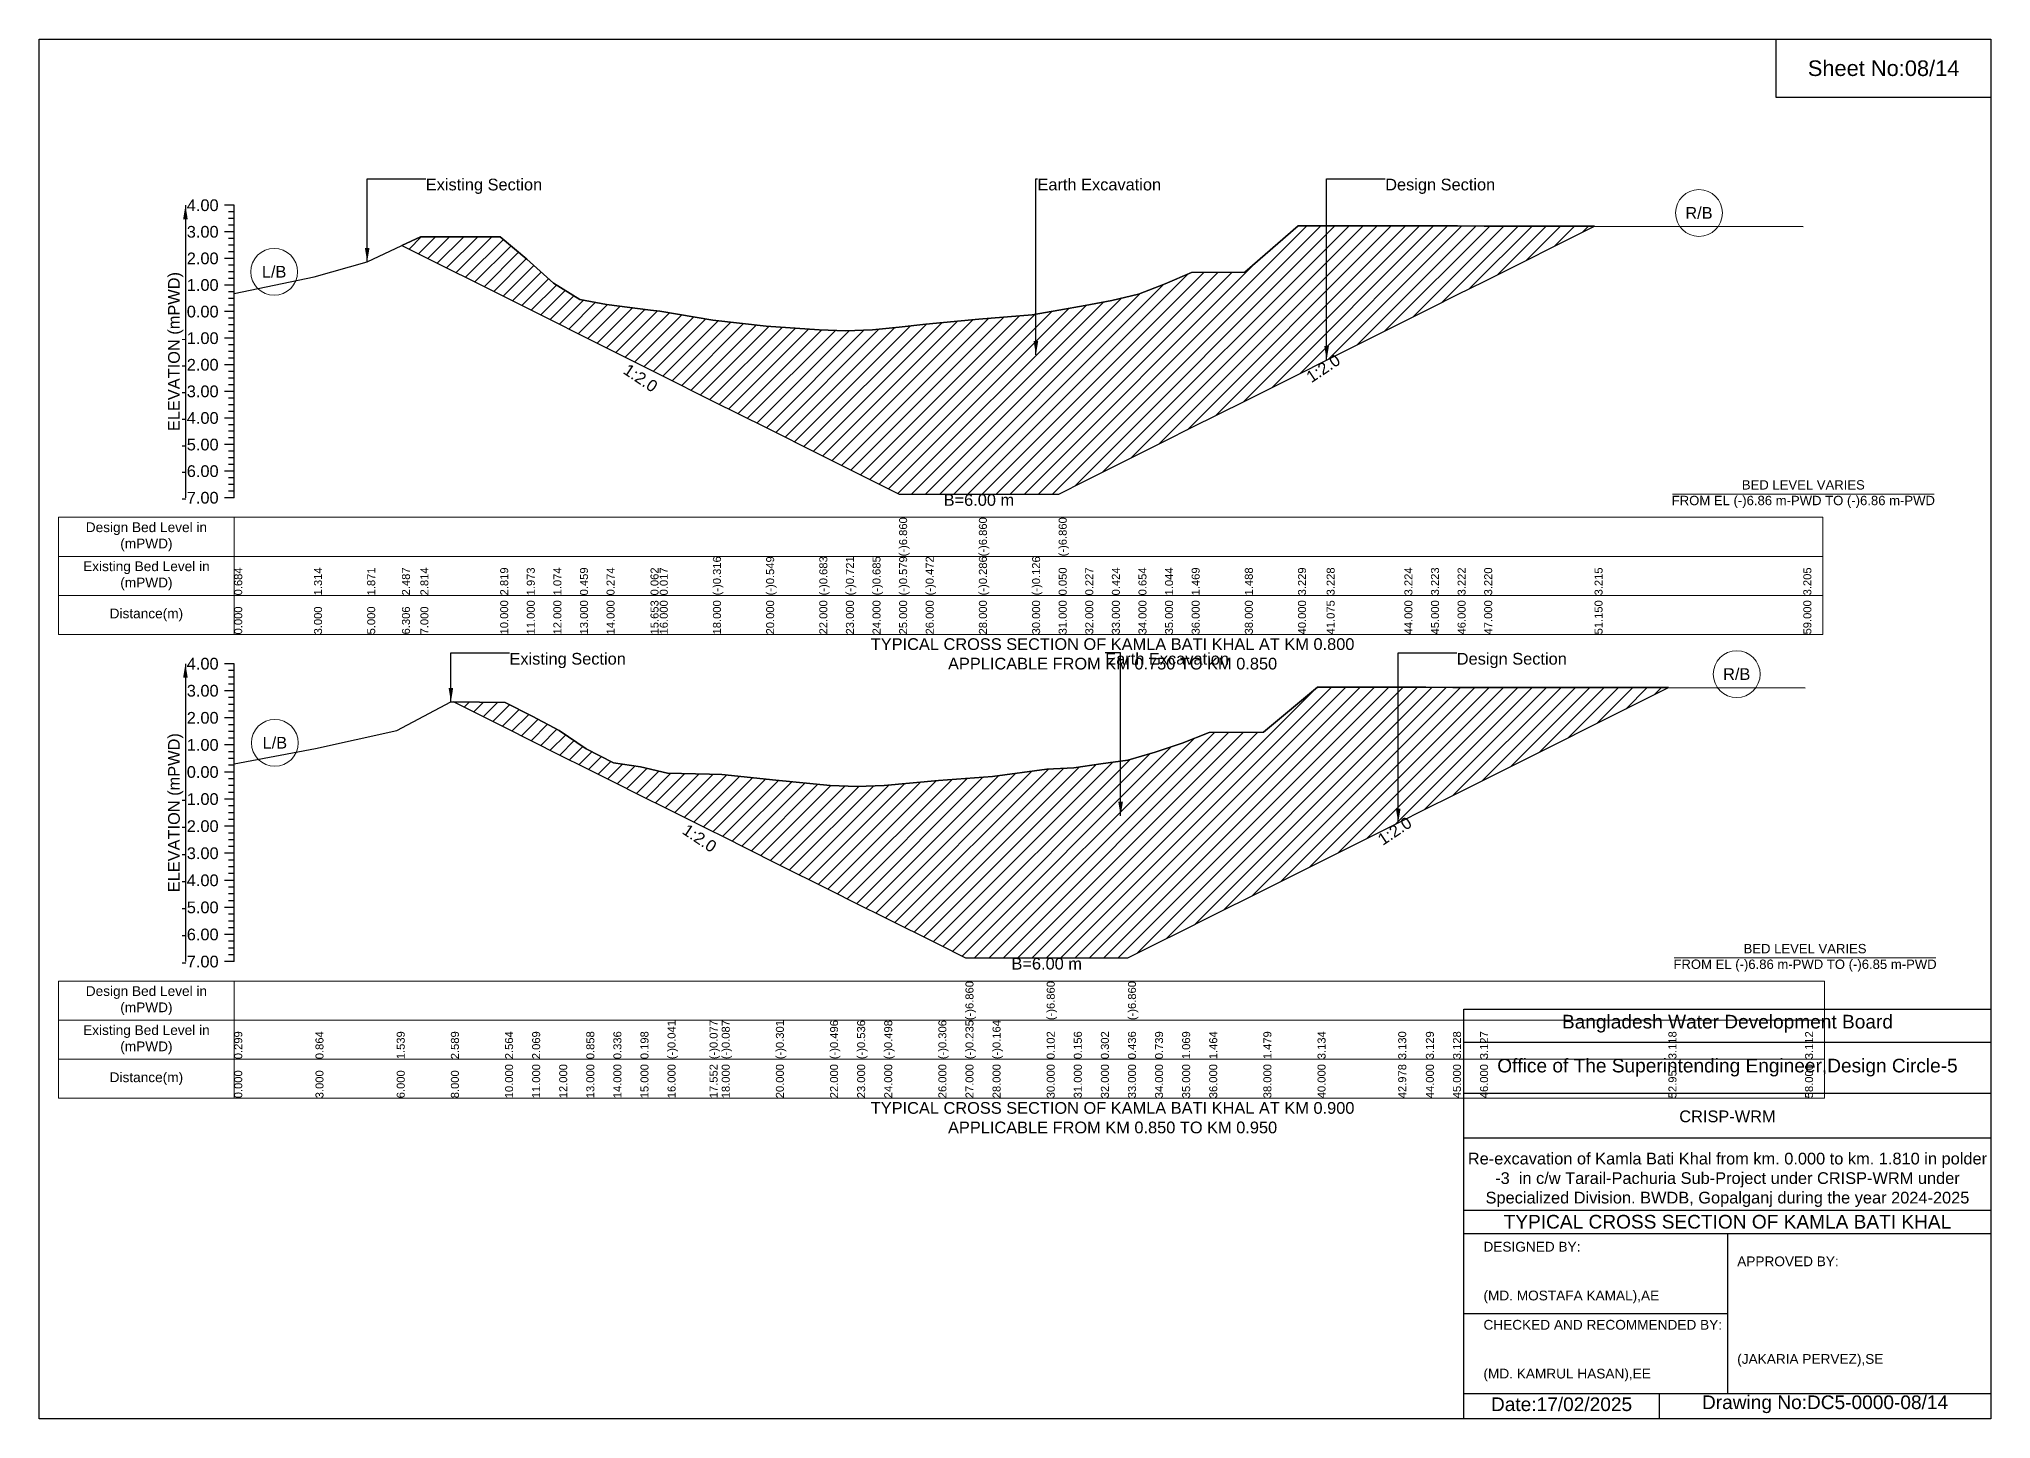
# Model space of a CAD drawing. Header units: inches. Extents: x 91000 to 238000, y -5656 to 51.
# Drawn here: x 170000 to 178000, y -5656 to 0 of the extents above; entities that cross this region are included whole.
import ezdxf

# ---------------------------------------------------------------- set-up
doc = ezdxf.new("R2010")
doc.units = ezdxf.units.IN
doc.header["$LTSCALE"] = 7
doc.header["$MEASUREMENT"] = 0
for name, color, linetype, lineweight in [('Cross section Data Border', 7, 'Continuous', 9), ('Cross Section Labels', 7, 'Continuous', 9), ('Existing_Bed_Level for Xsection', 7, 'Continuous', 25)]:
    doc.layers.add(name, color=color, linetype=linetype, lineweight=lineweight)
doc.styles.get("Standard").update_dxf_attribs({"font": 'arial.ttf'})
doc.dimstyles.get("Standard").update_dxf_attribs({"dimtxt": 0.18, "dimasz": 0.18, "dimexe": 0.18, "dimexo": 0.0625, "dimgap": 0.09, "dimtad": 0, "dimtih": 1, "dimtoh": 1, "dimdec": 4, "dimzin": 0, "dimdsep": 46, "dimtxsty": 'Standard', "dimcen": 0.09, "dimadec": 0, "dimazin": 0, "dimtfac": 1, "dimtdec": 4, "dimtofl": 0, "dimtmove": 0, "dimatfit": 3, "dimfxl": 1, "dimtolj": 1, "dimtzin": 0, "dimarcsym": 0})

msp = doc.modelspace()

# ---------------------------------------------------------------- hatches: boundary and pattern name
at = {"layer": 'Existing_Bed_Level for Xsection'}
h = msp.add_hatch(dxfattribs=at)
h.set_pattern_fill('ANSI31', color=256, scale=327, style=0)
h.paths.add_polyline_path([(171487.4, -846.3), (171563, -884.2), (171890, -1047.7), (171999, -1102.2), (172108, -1156.7), (172217, -1211.2), (172326, -1265.7), (172506.2, -1355.7), (172544, -1374.7), (172762, -1483.7), (172980, -1592.7), (173198, -1701.7), (173307, -1756.2), (173416, -1810.7), (173525, -1865.2), (173634, -1865.2), (173852, -1865.2), (174070, -1865.2), (174179, -1865.2), (174288, -1810.7), (174397, -1756.2), (174506, -1701.7), (174615, -1647.2), (174724, -1592.7), (174942, -1483.7), (175160, -1374.7), (175277.2, -1316.1), (175596, -1156.7), (175705, -1102.2), (175814, -1047.7), (175923, -993.2), (176375.4, -767), (175923, -766.4), (175814, -766.3), (175705, -766.1), (175596, -766), (175277.2, -765.6), (175160, -765.5), (174942, -955.2), (174724, -957.3), (174615, -1003.6), (174506, -1046.1), (174397, -1071.2), (174288, -1092.7), (174179, -1111.9), (174070, -1131.1), (173852, -1148.6), (173634, -1168.9), (173525, -1180.5), (173416, -1192.1), (173307, -1196), (173198, -1191.9), (172980, -1177.3), (172762, -1151.9), (172544, -1115.6), (172506.2, -1110.7), (172326, -1087.5), (172217, -1067.4), (172108, -1000.3), (171999, -902.4), (171890, -810.1), (171563, -810.7)])
h = msp.add_hatch(dxfattribs=at)
h.set_pattern_fill('ANSI31', color=256, scale=333, style=0)
h.paths.add_polyline_path([(171699.6, -2717.3), (171910, -2822.5), (172021, -2878), (172132, -2933.5), (172243, -2989), (172354, -3044.5), (172465, -3100), (172576, -3155.5), (172748.3, -3241.6), (172798, -3266.5), (173020, -3377.5), (173242, -3488.5), (173353, -3544), (173464, -3599.5), (173686, -3710.5), (173797, -3766), (173908, -3766), (174130, -3766), (174241, -3766), (174352, -3766), (174463, -3766), (174574, -3710.5), (174685, -3655), (174796, -3599.5), (175018, -3488.5), (175240, -3377.5), (175570.6, -3212.2), (175684, -3155.5), (175795, -3100), (175906, -3044.5), (176678.2, -2658.4), (175906, -2657.5), (175795, -2657.3), (175684, -2657.2), (175570.6, -2657), (175240, -2656.7), (175018, -2840.3), (174796, -2842), (174685, -2885.8), (174574, -2922.5), (174463, -2956.1), (174352, -2971), (174241, -2987.2), (174130, -2993.2), (173908, -3022.7), (173797, -3030.6), (173686, -3038.5), (173464, -3059.8), (173353, -3064), (173242, -3059.6), (173020, -3037.9), (172798, -3014.2), (172748.3, -3013), (172576, -3009.1), (172465, -2982.5), (172354, -2967.2), (172243, -2909.3), (172132, -2833.7), (172021, -2774.8), (171910, -2719.9)])

# ---------------------------------------------------------------- linework, layer by layer
for points in [[(170000, 0), (178000, 0), (178000, -5656), (170000, -5656)], [(177120, 0), (178000, 0), (178000, -240), (177120, -240)]]:
    msp.add_lwpolyline(points, close=True)
for points in [[(175840, -5656), (175840, -3976), (178000, -3976)], [(175840, -4112), (178000, -4112)], [(175840, -4320), (178000, -4320)], [(175840, -4504), (178000, -4504)], [(175840, -4800), (178000, -4800)], [(175840, -4896), (178000, -4896)], [(176920, -4896), (176920, -5552)], [(175840, -5224), (176920, -5224)], [(175840, -5552), (178000, -5552)], [(176640, -5552), (176640, -5656)]]:
    msp.add_lwpolyline(points)
at = {"layer": 'Cross section Data Border'}
for points in [[(170080, -1960.4), (177311, -1960.4), (177311, -2440.4), (170080, -2440.4)], [(170080, -3861.5), (177318, -3861.5), (177318, -4341.5), (170080, -4341.5)]]:
    msp.add_lwpolyline(points, close=True, dxfattribs=at)
for points in [[(170800, -1960.4), (170800, -2440.4)], [(170080, -2120.4), (177311, -2120.4)], [(170080, -2280.4), (177311, -2280.4)], [(170800, -3861.5), (170800, -4341.5)], [(170080, -4021.5), (177318, -4021.5)], [(170080, -4181.5), (177318, -4181.5)]]:
    msp.add_lwpolyline(points, dxfattribs=at)
at = {"layer": 'Cross Section Labels'}
for points in [[(176695.2, -1865.2), (177766.8, -1865.2)], [(176702.2, -3766), (177773.8, -3766)]]:
    msp.add_lwpolyline(points, dxfattribs=at)
for centre in [(176803.2, -713), (170963.5, -954), (176958.1, -2603.2), (170966.5, -2884.5)]:
    msp.add_circle(centre, 96, dxfattribs=at)
at = {"layer": 'Existing_Bed_Level for Xsection'}
for points in [[(170800, -681.4), (170760, -681.4)], [(170800, -708.7), (170776, -708.7)], [(170800, -1880.4), (170800, -1771.4), (170800, -1662.4), (170800, -1553.4), (170800, -1444.4), (170800, -1335.4), (170800, -1226.4), (170800, -1117.4), (170800, -1008.4), (170800, -899.4), (170800, -790.4), (170800, -681.4)], [(170800, -790.4), (170760, -790.4)], [(170800, -735.9), (170776, -735.9)], [(170800, -763.2), (170776, -763.2)], [(170800, -1042.9), (171127, -974.2), (171345, -913.5), (171487.4, -846.3), (171563, -810.7), (171890, -810.1), (171999, -902.4), (172108, -1000.3), (172217, -1067.4), (172326, -1087.5), (172506.2, -1110.7), (172544, -1115.6), (172762, -1151.9), (172980, -1177.3), (173198, -1191.9), (173307, -1196), (173416, -1192.1), (173525, -1180.5), (173525, -1180.5), (173634, -1168.9), (173852, -1148.6), (173852, -1148.6), (174070, -1131.1), (174179, -1111.9), (174179, -1111.9), (174288, -1092.7), (174397, -1071.2), (174506, -1046.1), (174615, -1003.6), (174724, -957.3), (174942, -955.2), (175160, -765.5), (175277.2, -765.6), (175596, -766), (175705, -766.1), (175814, -766.3), (175923, -766.4), (176375.4, -767), (177231, -768)], [(170800, -817.7), (170776, -817.7)], [(170800, -844.9), (170776, -844.9)], [(170800, -872.2), (170776, -872.2)], [(170800, -899.4), (170760, -899.4)], [(170800, -926.7), (170776, -926.7)], [(170800, -953.9), (170776, -953.9)], [(170800, -1008.4), (170760, -1008.4)], [(170800, -981.2), (170776, -981.2)], [(170800, -1035.7), (170776, -1035.7)], [(170800, -1117.4), (170760, -1117.4)], [(170800, -1062.9), (170776, -1062.9)], [(170800, -1090.2), (170776, -1090.2)], [(170800, -1144.7), (170776, -1144.7)], [(170800, -1171.9), (170776, -1171.9)], [(170800, -1199.2), (170776, -1199.2)], [(170800, -1226.4), (170760, -1226.4)], [(170800, -1253.7), (170776, -1253.7)], [(170800, -1335.4), (170760, -1335.4)], [(170800, -1280.9), (170776, -1280.9)], [(170800, -1308.2), (170776, -1308.2)], [(170800, -1362.7), (170776, -1362.7)], [(170800, -1389.9), (170776, -1389.9)], [(170800, -1417.2), (170776, -1417.2)], [(170800, -1444.4), (170760, -1444.4)], [(170800, -1471.7), (170776, -1471.7)], [(170800, -1498.9), (170776, -1498.9)], [(170800, -1553.4), (170760, -1553.4)], [(170800, -1526.2), (170776, -1526.2)], [(170800, -1580.7), (170776, -1580.7)], [(170800, -1662.4), (170760, -1662.4)], [(170800, -1607.9), (170776, -1607.9)], [(170800, -1635.2), (170776, -1635.2)], [(170800, -1689.7), (170776, -1689.7)], [(170800, -1716.9), (170776, -1716.9)], [(170800, -1744.2), (170776, -1744.2)], [(170800, -1771.4), (170760, -1771.4)], [(170800, -1798.7), (170776, -1798.7)], [(170800, -1825.9), (170776, -1825.9)], [(170800, -1880.4), (170760, -1880.4)], [(170800, -1853.2), (170776, -1853.2)], [(170800, -2560.5), (170760, -2560.5)], [(170800, -2588.3), (170776, -2588.3)], [(170800, -2616), (170776, -2616)], [(170800, -3781.5), (170800, -3670.5), (170800, -3559.5), (170800, -3448.5), (170800, -3337.5), (170800, -3226.5), (170800, -3115.5), (170800, -3004.5), (170800, -2893.5), (170800, -2782.5), (170800, -2671.5), (170800, -2560.5)], [(170800, -2671.5), (170760, -2671.5)], [(170800, -2643.8), (170776, -2643.8)], [(170800, -2699.3), (170776, -2699.3)], [(170800, -2971.3), (171133, -2908.6), (171466, -2833.7), (171688, -2717.1), (171699.6, -2717.3), (171910, -2719.9), (172021, -2774.8), (172132, -2833.7), (172243, -2909.3), (172354, -2967.2), (172465, -2982.5), (172576, -3009.1), (172748.3, -3013), (172798, -3014.2), (173020, -3037.9), (173242, -3059.6), (173353, -3064), (173464, -3059.8), (173686, -3038.5), (173797, -3030.6), (173797, -3030.6), (173908, -3022.7), (174130, -2993.2), (174130, -2993.2), (174241, -2987.2), (174352, -2971), (174463, -2956.1), (174463, -2956.1), (174574, -2922.5), (174685, -2885.8), (174796, -2842), (175018, -2840.3), (175240, -2656.7), (175570.6, -2657), (175684, -2657.2), (175795, -2657.3), (175906, -2657.5), (176678.2, -2658.4), (177238, -2659)], [(170800, -2782.5), (170760, -2782.5)], [(170800, -2727), (170776, -2727)], [(170800, -2754.8), (170776, -2754.8)], [(170800, -2810.3), (170776, -2810.3)], [(170800, -2838), (170776, -2838)], [(170800, -2865.8), (170776, -2865.8)], [(170800, -2893.5), (170760, -2893.5)], [(170800, -2921.3), (170776, -2921.3)], [(170800, -2949), (170776, -2949)], [(170800, -3004.5), (170760, -3004.5)], [(170800, -2976.8), (170776, -2976.8)], [(170800, -3032.3), (170776, -3032.3)], [(170800, -3115.5), (170760, -3115.5)], [(170800, -3060), (170776, -3060)], [(170800, -3087.8), (170776, -3087.8)], [(170800, -3143.3), (170776, -3143.3)], [(170800, -3171), (170776, -3171)], [(170800, -3198.8), (170776, -3198.8)], [(170800, -3226.5), (170760, -3226.5)], [(170800, -3254.3), (170776, -3254.3)], [(170800, -3337.5), (170760, -3337.5)], [(170800, -3282), (170776, -3282)], [(170800, -3309.8), (170776, -3309.8)], [(170800, -3365.3), (170776, -3365.3)], [(170800, -3393), (170776, -3393)], [(170800, -3420.8), (170776, -3420.8)], [(170800, -3448.5), (170760, -3448.5)], [(170800, -3476.3), (170776, -3476.3)], [(170800, -3504), (170776, -3504)], [(170800, -3559.5), (170760, -3559.5)], [(170800, -3531.8), (170776, -3531.8)], [(170800, -3587.3), (170776, -3587.3)], [(170800, -3670.5), (170760, -3670.5)], [(170800, -3615), (170776, -3615)], [(170800, -3642.8), (170776, -3642.8)], [(170800, -3698.3), (170776, -3698.3)], [(170800, -3726), (170776, -3726)], [(170800, -3753.8), (170776, -3753.8)], [(170800, -3781.5), (170760, -3781.5)]]:
    msp.add_lwpolyline(points, dxfattribs=at)
for points in [[(171487.4, -846.3), (171487.4, -846.3), (171563, -884.2), (171890, -1047.7), (171999, -1102.2), (172108, -1156.7), (172217, -1211.2), (172326, -1265.7), (172506.2, -1355.7), (172544, -1374.7), (172762, -1483.7), (172980, -1592.7), (173198, -1701.7), (173307, -1756.2), (173416, -1810.7), (173525, -1865.2), (173525, -1865.2), (173634, -1865.2), (173852, -1865.2), (173852, -1865.2), (174070, -1865.2), (174179, -1865.2), (174179, -1865.2), (174288, -1810.7), (174397, -1756.2), (174506, -1701.7), (174615, -1647.2), (174724, -1592.7), (174942, -1483.7), (175160, -1374.7), (175277.2, -1316.1), (175596, -1156.7), (175705, -1102.2), (175814, -1047.7), (175923, -993.2), (176375.4, -767), (176375.4, -767), (176375.4, -767), (175923, -766.4), (175814, -766.3), (175705, -766.1), (175596, -766), (175277.2, -765.6), (175160, -765.5), (174942, -955.2), (174724, -957.3), (174615, -1003.6), (174506, -1046.1), (174397, -1071.2), (174288, -1092.7), (174179, -1111.9), (174179, -1111.9), (174070, -1131.1), (173852, -1148.6), (173852, -1148.6), (173634, -1168.9), (173525, -1180.5), (173525, -1180.5), (173416, -1192.1), (173307, -1196), (173198, -1191.9), (172980, -1177.3), (172762, -1151.9), (172544, -1115.6), (172506.2, -1110.7), (172326, -1087.5), (172217, -1067.4), (172108, -1000.3), (171999, -902.4), (171890, -810.1), (171563, -810.7), (171487.4, -846.3)], [(171699.6, -2717.3), (171699.6, -2717.3), (171910, -2822.5), (172021, -2878), (172132, -2933.5), (172243, -2989), (172354, -3044.5), (172465, -3100), (172576, -3155.5), (172748.3, -3241.6), (172798, -3266.5), (173020, -3377.5), (173242, -3488.5), (173353, -3544), (173464, -3599.5), (173686, -3710.5), (173797, -3766), (173797, -3766), (173908, -3766), (174130, -3766), (174130, -3766), (174241, -3766), (174352, -3766), (174463, -3766), (174463, -3766), (174574, -3710.5), (174685, -3655), (174796, -3599.5), (175018, -3488.5), (175240, -3377.5), (175570.6, -3212.2), (175684, -3155.5), (175795, -3100), (175906, -3044.5), (176678.2, -2658.4), (176678.2, -2658.4), (176678.2, -2658.4), (175906, -2657.5), (175795, -2657.3), (175684, -2657.2), (175570.6, -2657), (175240, -2656.7), (175018, -2840.3), (174796, -2842), (174685, -2885.8), (174574, -2922.5), (174463, -2956.1), (174463, -2956.1), (174352, -2971), (174241, -2987.2), (174130, -2993.2), (174130, -2993.2), (173908, -3022.7), (173797, -3030.6), (173797, -3030.6), (173686, -3038.5), (173464, -3059.8), (173353, -3064), (173242, -3059.6), (173020, -3037.9), (172798, -3014.2), (172748.3, -3013), (172576, -3009.1), (172465, -2982.5), (172354, -2967.2), (172243, -2909.3), (172132, -2833.7), (172021, -2774.8), (171910, -2719.9), (171699.6, -2717.3)]]:
    msp.add_lwpolyline(points, close=True, dxfattribs=at)

# ---------------------------------------------------------------- texts
at = {"attachment_point": 5}
for s, insert, char_height in [('Sheet No:08/14', (177560, -120), 64), ('Bangladesh Water Development Board', (176920, -4036), 56), ('Office of The Superintending Engineer,Design Circle-5', (176920, -4216), 56)]:
    msp.add_mtext(s, dxfattribs=dict(at, insert=insert, char_height=char_height))
for s, insert, char_height, width, attachment_point in [('CRISP-WRM', (176920, -4416), 48, 2240, 5), ('Re-excavation of Kamla Bati Khal from km. 0.000 to km. 1.810 in polder -3  in c/w Tarail-Pachuria Sub-Project under CRISP-WRM under Specialized Division. BWDB, Gopalganj during the year 2024-2025', (176920, -4676), 48, 2160, 5), ('TYPICAL CROSS SECTION OF KAMLA BATI KHAL', (176920, -4848), 56, 2240, 5), ('DESIGNED BY:^J^J^J(MD. MOSTAFA KAMAL),AE', (175920, -5056), 40, 1120, 4), ('APPROVED BY:^J^J^J^J^J^J(JAKARIA PERVEZ),SE', (176960, -5216), 40, 1120, 4), ('CHECKED AND RECOMMENDED BY:^J^J^J(MD. KAMRUL HASAN),EE', (175920, -5376), 40, 1120, 4), ('Date:17/02/2025', (176240, -5596), 56, 1120, 5), ('Drawing No:DC5-0000-08/14', (177320, -5596), 56, 1760, 5)]:
    msp.add_mtext(s, dxfattribs=dict(insert=insert, char_height=char_height, width=width, attachment_point=attachment_point))
at = {"layer": 'Cross section Data Border', "char_height": 40, "width": 640, "attachment_point": 5}
for s, insert in [('Design Bed Level in (mPWD)', (170440, -2040.4)), ('Existing Bed Level in (mPWD)', (170440, -2200.4)), ('Distance(m)', (170440, -2360.4)), ('Design Bed Level in (mPWD)', (170440, -3941.5)), ('Existing Bed Level in (mPWD)', (170440, -4101.5)), ('Distance(m)', (170440, -4261.5))]:
    msp.add_mtext(s, dxfattribs=dict(at, insert=insert))
at = {"layer": 'Cross Section Labels'}
for s, insert, char_height, attachment_point in [('Existing Section', (171585, -572.4), 48, 1), ('Earth Excavation', (174092, -572.4), 48, 1), ('Design Section', (175517.2, -572.4), 48, 1), ('R/B', (176803.2, -713), 48, 5), ('L/B', (170963.5, -954), 48, 5), ('BED LEVEL VARIES ^JFROM EL (-)6.86 m-PWD TO (-)6.86 m-PWD', (177231, -1865.2), 38.4, 5), ('B=6.00 m', (173852, -1865.2), 48, 2), ('TYPICAL CROSS SECTION OF KAMLA BATI KHAL AT KM 0.800^JAPPLICABLE FROM KM 0.750 TO KM 0.850', (174400, -2520.4), 48, 5), ('Existing Section', (171928, -2516.1), 48, 1), ('Earth Excavation', (174370, -2516.1), 48, 1), ('Design Section', (175810.6, -2516.1), 48, 1), ('R/B', (176958.1, -2603.2), 48, 5), ('L/B', (170966.5, -2884.5), 48, 5), ('BED LEVEL VARIES ^JFROM EL (-)6.86 m-PWD TO (-)6.85 m-PWD', (177238, -3766), 38.4, 5), ('B=6.00 m', (174130, -3766), 48, 2), ('TYPICAL CROSS SECTION OF KAMLA BATI KHAL AT KM 0.900^JAPPLICABLE FROM KM 0.850 TO KM 0.950', (174400, -4421.5), 48, 5)]:
    msp.add_mtext(s, dxfattribs=dict(at, insert=insert, char_height=char_height, attachment_point=attachment_point))
at = {"layer": 'Cross Section Labels', "char_height": 48, "attachment_point": 2}
for insert, rotation in [((172478.9, -1369.4), 326.30993), ((175249.9, -1329.7), 33.69007), ((175542.8, -3226), 33.69007), ((172720.6, -3255.5), 326.30993)]:
    msp.add_mtext('1:2.0', dxfattribs=dict(at, insert=insert, rotation=rotation))
at = {"layer": 'Existing_Bed_Level for Xsection', "char_height": 48, "attachment_point": 6}
for s, insert in [('4.00', (170736, -681.4)), ('3.00', (170736, -790.4)), ('2.00', (170736, -899.4)), ('1.00', (170736, -1008.4)), ('0.00', (170736, -1117.4)), ('-1.00', (170736, -1226.4)), ('-2.00', (170736, -1335.4)), ('-3.00', (170736, -1444.4)), ('-4.00', (170736, -1553.4)), ('-5.00', (170736, -1662.4)), ('-6.00', (170736, -1771.4)), ('-7.00', (170736, -1880.4)), ('4.00', (170736, -2560.5)), ('3.00', (170736, -2671.5)), ('2.00', (170736, -2782.5)), ('1.00', (170736, -2893.5)), ('0.00', (170736, -3004.5)), ('-1.00', (170736, -3115.5)), ('-2.00', (170736, -3226.5)), ('-3.00', (170736, -3337.5)), ('-4.00', (170736, -3448.5)), ('-5.00', (170736, -3559.5)), ('-6.00', (170736, -3670.5)), ('-7.00', (170736, -3781.5))]:
    msp.add_mtext(s, dxfattribs=dict(at, insert=insert))
at = {"layer": 'Existing_Bed_Level for Xsection', "rotation": 90}
for s, insert, char_height, attachment_point in [('ELEVATION (mPWD)', (170560, -1280.9), 48, 5), ('(-)6.860', (173525, -2120.4), 32.8, 1), ('(-)6.860', (173852, -2120.4), 32.8, 1), ('(-)6.860', (174179, -2120.4), 32.8, 1), ('(-)0.316', (172762, -2280.4), 32.8, 1), ('(-)0.549', (172980, -2280.4), 32.8, 1), ('(-)0.683', (173198, -2280.4), 32.8, 1), ('(-)0.721', (173307, -2280.4), 32.8, 1), ('(-)0.685', (173416, -2280.4), 32.8, 1), ('(-)0.579', (173525, -2280.4), 32.8, 1), ('(-)0.472', (173634, -2280.4), 32.8, 1), ('(-)0.286', (173852, -2280.4), 32.8, 1), ('(-)0.126', (174070, -2280.4), 32.8, 1), ('0.684', (170800, -2280.4), 32.8, 1), ('1.314', (171127, -2280.4), 32.8, 1), ('1.871', (171345, -2280.4), 32.8, 1), ('2.487', (171487.4, -2280.4), 32.8, 1), ('2.814', (171563, -2280.4), 32.8, 1), ('2.819', (171890, -2280.4), 32.8, 1), ('1.973', (171999, -2280.4), 32.8, 1), ('1.074', (172108, -2280.4), 32.8, 1), ('0.459', (172217, -2280.4), 32.8, 1), ('0.274', (172326, -2280.4), 32.8, 1), ('0.062', (172506.2, -2280.4), 32.8, 1), ('0.017', (172544, -2280.4), 32.8, 1), ('0.050', (174179, -2280.4), 32.8, 1), ('0.227', (174288, -2280.4), 32.8, 1), ('0.424', (174397, -2280.4), 32.8, 1), ('0.654', (174506, -2280.4), 32.8, 1), ('1.044', (174615, -2280.4), 32.8, 1), ('1.469', (174724, -2280.4), 32.8, 1), ('1.488', (174942, -2280.4), 32.8, 1), ('3.229', (175160, -2280.4), 32.8, 1), ('3.228', (175277.2, -2280.4), 32.8, 1), ('3.224', (175596, -2280.4), 32.8, 1), ('3.223', (175705, -2280.4), 32.8, 1), ('3.222', (175814, -2280.4), 32.8, 1), ('3.220', (175923, -2280.4), 32.8, 1), ('3.215', (176375.4, -2280.4), 32.8, 1), ('3.205', (177231, -2280.4), 32.8, 1), ('10.000', (171890, -2440.4), 32.8, 1), ('11.000', (171999, -2440.4), 32.8, 1), ('12.000', (172108, -2440.4), 32.8, 1), ('13.000', (172217, -2440.4), 32.8, 1), ('14.000', (172326, -2440.4), 32.8, 1), ('15.653', (172506.2, -2440.4), 32.8, 1), ('16.000', (172544, -2440.4), 32.8, 1), ('18.000', (172762, -2440.4), 32.8, 1), ('20.000', (172980, -2440.4), 32.8, 1), ('22.000', (173198, -2440.4), 32.8, 1), ('23.000', (173307, -2440.4), 32.8, 1), ('24.000', (173416, -2440.4), 32.8, 1), ('25.000', (173525, -2440.4), 32.8, 1), ('26.000', (173634, -2440.4), 32.8, 1), ('28.000', (173852, -2440.4), 32.8, 1), ('30.000', (174070, -2440.4), 32.8, 1), ('31.000', (174179, -2440.4), 32.8, 1), ('32.000', (174288, -2440.4), 32.8, 1), ('33.000', (174397, -2440.4), 32.8, 1), ('34.000', (174506, -2440.4), 32.8, 1), ('35.000', (174615, -2440.4), 32.8, 1), ('36.000', (174724, -2440.4), 32.8, 1), ('38.000', (174942, -2440.4), 32.8, 1), ('40.000', (175160, -2440.4), 32.8, 1), ('41.075', (175277.2, -2440.4), 32.8, 1), ('44.000', (175596, -2440.4), 32.8, 1), ('45.000', (175705, -2440.4), 32.8, 1), ('46.000', (175814, -2440.4), 32.8, 1), ('47.000', (175923, -2440.4), 32.8, 1), ('51.150', (176375.4, -2440.4), 32.8, 1), ('59.000', (177231, -2440.4), 32.8, 1), ('0.000', (170800, -2440.4), 32.8, 1), ('3.000', (171127, -2440.4), 32.8, 1), ('5.000', (171345, -2440.4), 32.8, 1), ('6.306', (171487.4, -2440.4), 32.8, 1), ('7.000', (171563, -2440.4), 32.8, 1), ('ELEVATION (mPWD)', (170560, -3171), 48, 5), ('(-)6.860', (173797, -4021.5), 32.8, 1), ('(-)6.860', (174130, -4021.5), 32.8, 1), ('(-)6.860', (174463, -4021.5), 32.8, 1), ('0.299', (170800, -4181.5), 32.8, 1), ('0.864', (171133, -4181.5), 32.8, 1), ('1.539', (171466, -4181.5), 32.8, 1), ('2.589', (171688, -4181.5), 32.8, 1), ('2.564', (171910, -4181.5), 32.8, 1), ('2.069', (172021, -4181.5), 32.8, 1), ('0.858', (172243, -4181.5), 32.8, 1), ('0.336', (172354, -4181.5), 32.8, 1), ('0.198', (172465, -4181.5), 32.8, 1), ('(-)0.041', (172576, -4181.5), 32.8, 1), ('(-)0.077', (172748.3, -4181.5), 32.8, 1), ('(-)0.087', (172798, -4181.5), 32.8, 1), ('(-)0.301', (173020, -4181.5), 32.8, 1), ('(-)0.496', (173242, -4181.5), 32.8, 1), ('(-)0.536', (173353, -4181.5), 32.8, 1), ('(-)0.498', (173464, -4181.5), 32.8, 1), ('(-)0.306', (173686, -4181.5), 32.8, 1), ('(-)0.235', (173797, -4181.5), 32.8, 1), ('(-)0.164', (173908, -4181.5), 32.8, 1), ('0.102', (174130, -4181.5), 32.8, 1), ('0.156', (174241, -4181.5), 32.8, 1), ('0.302', (174352, -4181.5), 32.8, 1), ('0.436', (174463, -4181.5), 32.8, 1), ('0.739', (174574, -4181.5), 32.8, 1), ('1.069', (174685, -4181.5), 32.8, 1), ('1.464', (174796, -4181.5), 32.8, 1), ('1.479', (175018, -4181.5), 32.8, 1), ('3.134', (175240, -4181.5), 32.8, 1), ('3.130', (175570.6, -4181.5), 32.8, 1), ('3.129', (175684, -4181.5), 32.8, 1), ('3.128', (175795, -4181.5), 32.8, 1), ('3.127', (175906, -4181.5), 32.8, 1), ('3.118', (176678.2, -4181.5), 32.8, 1), ('3.112', (177238, -4181.5), 32.8, 1), ('0.000', (170800, -4341.5), 32.8, 1), ('3.000', (171133, -4341.5), 32.8, 1), ('6.000', (171466, -4341.5), 32.8, 1), ('8.000', (171688, -4341.5), 32.8, 1), ('10.000', (171910, -4341.5), 32.8, 1), ('11.000', (172021, -4341.5), 32.8, 1), ('12.000', (172132, -4341.5), 32.8, 1), ('13.000', (172243, -4341.5), 32.8, 1), ('14.000', (172354, -4341.5), 32.8, 1), ('15.000', (172465, -4341.5), 32.8, 1), ('16.000', (172576, -4341.5), 32.8, 1), ('17.552', (172748.3, -4341.5), 32.8, 1), ('18.000', (172798, -4341.5), 32.8, 1), ('20.000', (173020, -4341.5), 32.8, 1), ('22.000', (173242, -4341.5), 32.8, 1), ('23.000', (173353, -4341.5), 32.8, 1), ('24.000', (173464, -4341.5), 32.8, 1), ('26.000', (173686, -4341.5), 32.8, 1), ('27.000', (173797, -4341.5), 32.8, 1), ('28.000', (173908, -4341.5), 32.8, 1), ('30.000', (174130, -4341.5), 32.8, 1), ('31.000', (174241, -4341.5), 32.8, 1), ('32.000', (174352, -4341.5), 32.8, 1), ('33.000', (174463, -4341.5), 32.8, 1), ('34.000', (174574, -4341.5), 32.8, 1), ('35.000', (174685, -4341.5), 32.8, 1), ('36.000', (174796, -4341.5), 32.8, 1), ('38.000', (175018, -4341.5), 32.8, 1), ('40.000', (175240, -4341.5), 32.8, 1), ('42.978', (175570.6, -4341.5), 32.8, 1), ('44.000', (175684, -4341.5), 32.8, 1), ('45.000', (175795, -4341.5), 32.8, 1), ('46.000', (175906, -4341.5), 32.8, 1), ('52.957', (176678.2, -4341.5), 32.8, 1), ('58.000', (177238, -4341.5), 32.8, 1)]:
    msp.add_mtext(s, dxfattribs=dict(at, insert=insert, char_height=char_height, attachment_point=attachment_point))

# ---------------------------------------------------------------- leaders
at = {"layer": 'Cross Section Labels', "annotation_type": 0, "has_hookline": 1, "hookline_direction": 0}
for points, text_width in [([(171345, -913.5), (171345, -572.4), (171584.9, -572.4)], 467.2), ([(174085.8, -1294.9), (174085.8, -572.4), (174091.9, -572.4)], 497), ([(175277.2, -1316.1), (175277.2, -572.4), (175517.1, -572.4)], 441.2), ([(171688, -2717.1), (171688, -2516.1), (171927.9, -2516.1)], 467.2), ([(174432.8, -3183.9), (174432.8, -2516.1), (174369.9, -2516.1)], 497), ([(175570.6, -3212.2), (175570.6, -2516.1), (175810.5, -2516.1)], 441.2)]:
    msp.add_leader(points, dimstyle='Standard', override={"dimasz": 57.6}, dxfattribs=dict(at, text_width=text_width))
at = {"layer": 'Existing_Bed_Level for Xsection'}
for points in [[(170600, -681.4), (170600, -1880.4)], [(170600, -2560.5), (170600, -3781.5)]]:
    msp.add_leader(points, dimstyle='Standard', override={"dimasz": 57.6}, dxfattribs=at)

doc.saveas('drawing.dxf')
